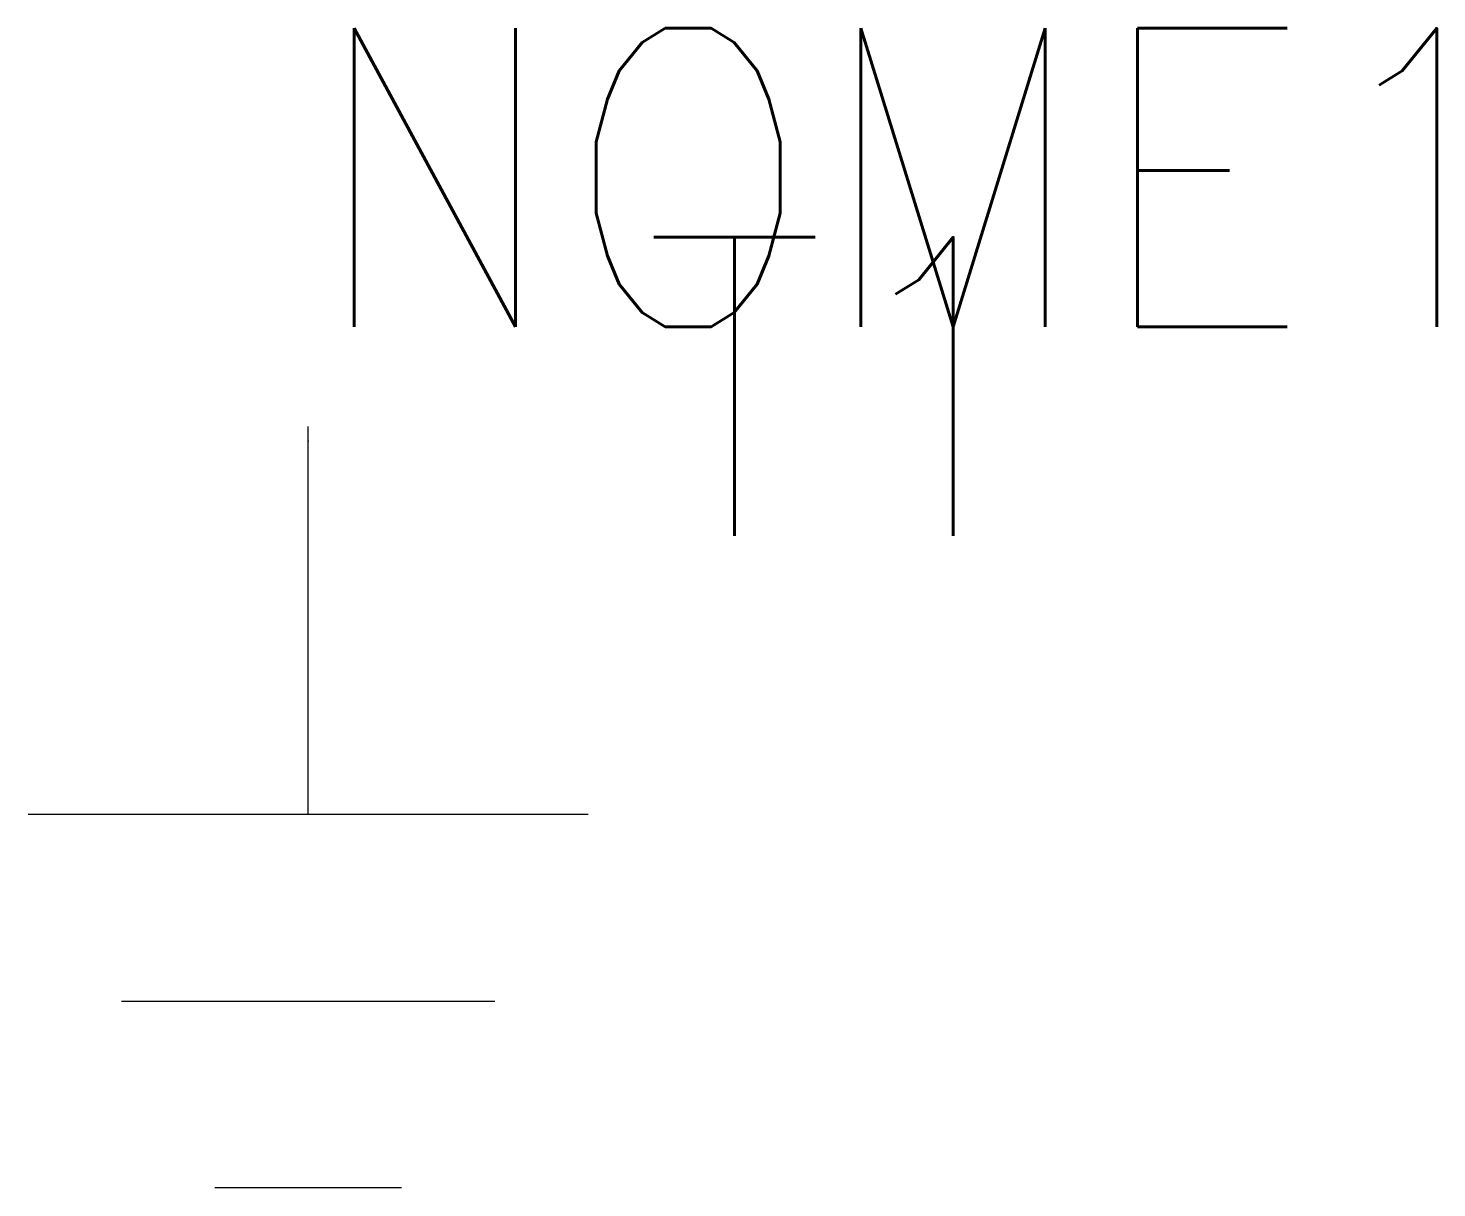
# Model space of a CAD drawing. Header units: millimetres. Extents: x -1.88 to 7.56, y -5.1 to 2.67.
import ezdxf
from ezdxf.enums import TextEntityAlignment as Align

# ---------------------------------------------------------------- set-up
doc = ezdxf.new("R2010")
doc.units = ezdxf.units.MM
doc.header["$LTSCALE"] = 10
doc.styles.add('ROMANS', font='romans.shx')

msp = doc.modelspace()

# ---------------------------------------------------------------- linework, layer by layer
at = {"color": 7}
msp.add_line((0, -0.1), (0, 0), dxfattribs=at)
for p, q in [((0, -2.6), (0, -0.1)), ((1.875, -2.6), (-1.875, -2.6)), ((-1.25, -3.85), (1.25, -3.85)), ((0.625, -5.1), (-0.625, -5.1))]:
    msp.add_line(p, q)
msp.add_point((0, -0.1))

# ---------------------------------------------------------------- texts
at = {"color": 7, "style": 'ROMANS', "width": 0.9}
msp.add_attdef('NOME1', (0, 0.6667), '', height=2, dxfattribs=at)
at = {"color": 7, "transparency": 33554457, "style": 'ROMANS', "width": 0.9, "flags": 1}
msp.add_attdef('T1', text='', height=2, dxfattribs=at).set_placement((3.6266, -0.7335), align=Align.CENTER)

doc.saveas('drawing.dxf')
